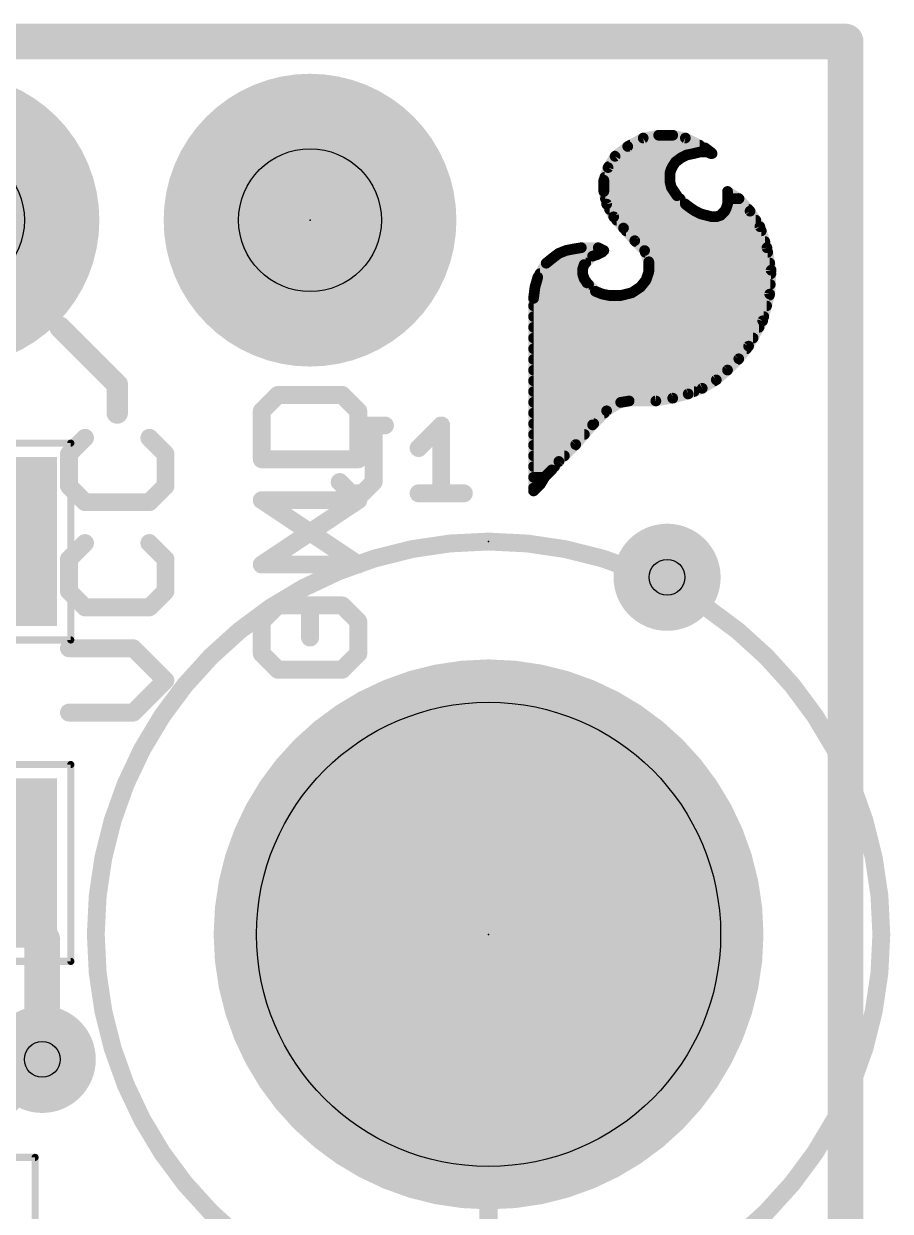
# Model space of a CAD drawing. Extents: x -41 to 66, y -20 to 13.
# Drawn here: x 17.01 to 23.18, y 4.38 to 12.83 of the extents above; entities that cross this region are included whole.
import ezdxf

# ---------------------------------------------------------------- set-up
doc = ezdxf.new("R2010")
doc.units = 0
for name, color, linetype in [('1', 12, 'CONTINUOUS'), ('16', 132, 'CONTINUOUS'), ('17', 110, 'CONTINUOUS'), ('18', 110, 'CONTINUOUS'), ('20', 53, 'CONTINUOUS'), ('21', 41, 'CONTINUOUS'), ('22', 40, 'CONTINUOUS'), ('23', 53, 'CONTINUOUS'), ('25', 253, 'CONTINUOUS'), ('29', 253, 'CONTINUOUS'), ('30', 253, 'CONTINUOUS'), ('31', 253, 'CONTINUOUS'), ('39', 12, 'CONTINUOUS'), ('41', 12, 'CONTINUOUS'), ('42', 132, 'CONTINUOUS'), ('44', 253, 'CONTINUOUS'), ('47', 253, 'CONTINUOUS'), ('51', 53, 'CONTINUOUS')]:
    doc.layers.add(name, color=color, linetype=linetype)

# ---------------------------------------------------------------- blocks, each defined once
blk = doc.blocks.new('RECT')
blk.add_solid([(-0.5, -0.5), (0.5, -0.5), (-0.5, 0.5), (0.5, 0.5)])
blk = doc.blocks.new('ROUNDP')
at = {"const_width": 0.5}
blk.add_lwpolyline([(0, -0.25, 1), (0, 0.25, 1), (0, -0.25)], format="xyb", dxfattribs=at)
blk = doc.blocks.new('ROUNDV')
at = {"const_width": 0.5}
blk.add_lwpolyline([(0, -0.25, 1), (0, 0.25, 1), (0, -0.25)], format="xyb", dxfattribs=at)

msp = doc.modelspace()

# ---------------------------------------------------------------- linework, layer by layer
at = {"layer": '1', "const_width": 0.254}
for points in [[(0, 12.7), (22.86, 12.7)], [(22.86, 12.7), (22.86, 0)], [(17.145, 6.311), (16.598, 6.858)], [(17.145, 5.461), (17.145, 6.311)]]:
    msp.add_lwpolyline(points, dxfattribs=at)
at = {"layer": '1', "const_width": 0.127}
for points in [[(22.9235, 12.7, 1), (22.7965, 12.7)], [(22.86, 12.6365, 1), (22.86, 12.7635)], [(17.2085, 6.311, 1), (17.0815, 6.311)], [(17.1001, 6.2661, 1), (17.1899, 6.3559)], [(17.0815, 5.461, 1), (17.2085, 5.461)]]:
    msp.add_lwpolyline(points, format="xyb", dxfattribs=at)
at = {"layer": '16', "const_width": 0.254}
for points in [[(0, 12.7), (22.86, 12.7)], [(22.86, 12.7), (22.86, 0)], [(16.51, 4.826), (17.145, 5.461)]]:
    msp.add_lwpolyline(points, dxfattribs=at)
at = {"layer": '16', "const_width": 0.127}
for points in [[(22.9235, 12.7, 1), (22.7965, 12.7)], [(22.86, 12.6365, 1), (22.86, 12.7635)], [(17.1899, 5.4161, 1), (17.1001, 5.5059)]]:
    msp.add_lwpolyline(points, format="xyb", dxfattribs=at)
at = {"layer": '20', "const_width": 0.2032}
for points in [[(0, 12.7), (22.86, 12.7)], [(22.86, 12.7), (22.86, 0)]]:
    msp.add_lwpolyline(points, dxfattribs=at)
at = {"layer": '20', "const_width": 0.1016}
for points in [[(22.9108, 12.7, 1), (22.8092, 12.7)], [(22.86, 12.6492, 1), (22.86, 12.7508)]]:
    msp.add_lwpolyline(points, format="xyb", dxfattribs=at)
at = {"layer": '20'}
msp.add_circle((20.32, 6.35), 1.651, dxfattribs=at)
at = {"layer": '21'}
for points, const_width in [([(21.42, 12.014), (21.31, 11.954)], 0.0762), ([(21.3272, 11.9634), (21.8212, 11.9634)], 0.0762), ([(21.53, 12.034), (21.42, 12.014)], 0.0762), ([(21.63, 12.034), (21.53, 12.034)], 0.0762), ([(21.72, 12.014), (21.63, 12.034)], 0.0762), ([(21.86, 11.944), (21.72, 12.014)], 0.0762), ([(21.22, 11.884), (21.17, 11.804)], 0.0762), ([(21.31, 11.954), (21.22, 11.884)], 0.0762), ([(21.2241, 11.8872), (21.7164, 11.8872)], 0.0762), ([(21.65, 11.844), (21.69, 11.874)], 0.0762), ([(21.69, 11.874), (21.73, 11.894)], 0.0762), ([(21.73, 11.894), (21.78, 11.904)], 0.0762), ([(21.78, 11.904), (21.82, 11.914)], 0.0762), ([(21.82, 11.914), (21.88, 11.914)], 0.0762), ([(21.9, 11.914), (21.86, 11.944)], 0.0762), ([(21.88, 11.914), (21.9, 11.904)], 0.0762), ([(21.91, 11.904), (21.9, 11.914)], 0.0762), ([(21.9, 11.904), (21.91, 11.904)], 0.0762), ([(21.17, 11.804), (21.14, 11.714)], 0.0762), ([(21.1744, 11.811), (21.6285, 11.811)], 0.0762), ([(21.61, 11.764), (21.62, 11.794)], 0.0762), ([(21.62, 11.794), (21.63, 11.814)], 0.0762), ([(21.63, 11.814), (21.65, 11.844)], 0.0762), ([(21.14, 11.714), (21.14, 11.634)], 0.0762), ([(21.1469, 11.7348), (21.61, 11.7348)], 0.0762), ([(21.61, 11.704), (21.61, 11.764)], 0.0762), ([(21.62, 11.664), (21.61, 11.704)], 0.0762), ([(21.14, 11.6586), (21.6236, 11.6586)], 0.0762), ([(21.14, 11.634), (21.16, 11.544)], 0.0762), ([(21.66, 11.604), (21.62, 11.664)], 0.0762), ([(22.02, 11.634), (22.02, 11.544)], 0.0762), ([(22.1, 11.584), (22.02, 11.634)], 0.0762), ([(21.1515, 11.5824), (21.6816, 11.5824)], 0.0762), ([(21.16, 11.544), (21.21, 11.454)], 0.0762), ([(21.72, 11.544), (21.66, 11.604)], 0.0762), ([(21.76, 11.514), (21.72, 11.544)], 0.0762), ([(22.02, 11.544), (22.01, 11.514)], 0.0762), ([(22.02, 11.5824), (22.1014, 11.5824)], 0.0762), ([(22.18, 11.494), (22.1, 11.584)], 0.0762), ([(21.181, 11.5062), (21.7717, 11.5062)], 0.0762), ([(21.21, 11.454), (21.28, 11.374)], 0.0762), ([(21.79, 11.494), (21.76, 11.514)], 0.0762), ([(21.83, 11.474), (21.79, 11.494)], 0.0762), ([(21.91, 11.454), (21.83, 11.474)], 0.0762), ([(21.94, 11.454), (21.91, 11.454)], 0.0762), ([(21.97, 11.464), (21.94, 11.454)], 0.0762), ([(22, 11.494), (21.97, 11.464)], 0.0762), ([(22.01, 11.514), (22, 11.494)], 0.0762), ([(22.0061, 11.5062), (22.1692, 11.5062)], 0.0762), ([(22.25, 11.384), (22.18, 11.494)], 0.0762), ([(21.231, 11.43), (22.2207, 11.43)], 0.0762), ([(21.28, 11.374), (21.36, 11.284)], 0.0762), ([(22.3, 11.234), (22.25, 11.384)], 0.0762), ([(21.298, 11.3538), (22.2601, 11.3538)], 0.0762), ([(21.36, 11.284), (21.43, 11.214)], 0.0762), ([(20.87, 11.214), (20.82, 11.194)], 0.0762), ([(20.8385, 11.2014), (21.1248, 11.2014)], 0.0762), ([(20.92, 11.224), (20.87, 11.214)], 0.0762), ([(20.98, 11.234), (20.92, 11.224)], 0.0762), ([(21.1, 11.234), (20.98, 11.234)], 0.0762), ([(21.09, 11.184), (21.13, 11.204)], 0.0762), ([(21.14, 11.214), (21.1, 11.234)], 0.0762), ([(21.13, 11.204), (21.14, 11.214)], 0.0762), ([(21.3664, 11.2776), (22.2855, 11.2776)], 0.0762), ([(21.43, 11.214), (21.46, 11.134)], 0.0762), ([(21.4347, 11.2014), (22.3061, 11.2014)], 0.0762), ([(22.33, 11.074), (22.3, 11.234)], 0.0762), ([(20.73, 11.124), (20.67, 11.024)], 0.0762), ([(20.78, 11.164), (20.73, 11.124)], 0.0762), ([(20.7315, 11.1252), (21.0112, 11.1252)], 0.0762), ([(20.82, 11.194), (20.78, 11.164)], 0.0762), ([(20.99, 11.084), (21, 11.114)], 0.0762), ([(21, 11.114), (21.06, 11.174)], 0.0762), ([(21.06, 11.174), (21.09, 11.184)], 0.0762), ([(21.46, 11.134), (21.46, 11.064)], 0.0762), ([(21.46, 11.1252), (22.3204, 11.1252)], 0.0762), ([(20.685, 11.049), (20.99, 11.049)], 0.0762), ([(20.99, 11.044), (20.99, 11.084)], 0.0762), ([(21, 11.014), (20.99, 11.044)], 0.0762), ([(21.46, 11.064), (21.44, 11.004)], 0.0762), ([(21.455, 11.049), (22.3285, 11.049)], 0.0762), ([(22.32, 10.904), (22.33, 11.074)], 0.0762), ([(20.65, 10.954), (20.64, 10.874)], 0.0762), ([(20.67, 11.024), (20.65, 10.954)], 0.0762), ([(20.6554, 10.9728), (21.0312, 10.9728)], 0.0762), ([(21.02, 10.984), (21, 11.014)], 0.0762), ([(21.08, 10.924), (21.02, 10.984)], 0.0762), ([(21.4, 10.954), (21.34, 10.914)], 0.0762), ([(21.44, 11.004), (21.4, 10.954)], 0.0762), ([(21.415, 10.9728), (22.324, 10.9728)], 0.0762), ([(20.64, 10.874), (20.64, 9.504)], 0.0762), ([(20.6428, 10.8966), (21.167, 10.8966)], 0.0762), ([(21.13, 10.904), (21.08, 10.924)], 0.0762), ([(21.18, 10.894), (21.13, 10.904)], 0.0762), ([(21.26, 10.894), (21.18, 10.894)], 0.0762), ([(21.34, 10.914), (21.26, 10.894)], 0.0762), ([(21.2704, 10.8966), (22.318, 10.8966)], 0.0762), ([(22.27, 10.714), (22.32, 10.904)], 0.0762), ([(20.64, 10.8204), (22.298, 10.8204)], 0.0762), ([(17.6784, 10.2616), (17.272, 10.668)], 0.1524), ([(20.64, 10.7442), (22.2779, 10.7442)], 0.0762), ([(22.17, 10.534), (22.27, 10.714)], 0.0762), ([(20.64, 10.668), (22.2444, 10.668)], 0.0762), ([(20.64, 10.5918), (22.2021, 10.5918)], 0.0762), ([(22.1, 10.444), (22.17, 10.534)], 0.0762), ([(20.64, 10.5156), (22.1557, 10.5156)], 0.0762), ([(20.64, 10.4394), (22.0954, 10.4394)], 0.0762), ([(22.02, 10.364), (22.1, 10.444)], 0.0762), ([(20.64, 10.3632), (22.0191, 10.3632)], 0.0762), ([(21.94, 10.294), (22.02, 10.364)], 0.0762), ([(17.6784, 10.0584), (17.6784, 10.2616)], 0.1524), ([(20.64, 10.287), (21.9283, 10.287)], 0.0762), ([(21.84, 10.234), (21.94, 10.294)], 0.0762), ([(18.8209, 10.1867), (18.7065, 10.0723)], 0.127), ([(19.2785, 10.1867), (18.8209, 10.1867)], 0.127), ([(19.3929, 10.0723), (19.2785, 10.1867)], 0.127), ([(20.64, 10.2108), (21.782, 10.2108)], 0.0762), ([(21.63, 10.164), (21.74, 10.194)], 0.0762), ([(21.74, 10.194), (21.84, 10.234)], 0.0762), ([(18.7065, 10.0723), (18.7065, 9.7291)], 0.127), ([(19.3929, 9.7291), (19.3929, 10.0723)], 0.127), ([(20.64, 10.1346), (21.2636, 10.1346)], 0.0762), ([(21.16, 10.074), (21.26, 10.134)], 0.0762), ([(21.26, 10.134), (21.32, 10.144)], 0.0762), ([(21.32, 10.144), (21.51, 10.144)], 0.0762), ([(21.51, 10.144), (21.63, 10.164)], 0.0762), ([(20.64, 10.0584), (21.1444, 10.0584)], 0.0762), ([(21.06, 9.974), (21.16, 10.074)], 0.0762), ([(20.64, 9.9822), (21.0682, 9.9822)], 0.0762), ([(20.94, 9.834), (21.06, 9.974)], 0.0762), ([(17.4493, 9.8819), (17.3349, 9.7675)], 0.127), ([(18.0213, 9.7675), (17.9069, 9.8819)], 0.127), ([(20.64, 9.906), (21.0017, 9.906)], 0.0762), ([(17.3349, 9.7675), (17.3349, 9.5387)], 0.127), ([(18.0213, 9.5387), (18.0213, 9.7675)], 0.127), ([(20.64, 9.8298), (20.9358, 9.8298)], 0.0762), ([(20.82, 9.714), (20.94, 9.834)], 0.0762), ([(18.7065, 9.7291), (19.3929, 9.7291)], 0.127), ([(20.64, 9.7536), (20.8596, 9.7536)], 0.0762), ([(20.64, 9.6774), (20.7895, 9.6774)], 0.0762), ([(20.77, 9.654), (20.82, 9.714)], 0.0762), ([(20.64, 9.6012), (20.7183, 9.6012)], 0.0762), ([(20.69, 9.554), (20.72, 9.604)], 0.0762), ([(20.72, 9.604), (20.77, 9.654)], 0.0762), ([(17.3349, 9.5387), (17.4493, 9.4243)], 0.127), ([(17.9069, 9.4243), (18.0213, 9.5387)], 0.127), ([(20.64, 9.504), (20.69, 9.554)], 0.0762), ([(20.64, 9.525), (20.661, 9.525)], 0.0762), ([(17.4493, 9.4243), (17.9069, 9.4243)], 0.127), ([(18.7065, 8.9807), (19.3929, 9.4383)], 0.127), ([(19.3929, 9.4383), (18.7065, 9.4383)], 0.127), ([(17.4493, 9.1335), (17.3349, 9.0191)], 0.127), ([(18.0213, 9.0191), (17.9069, 9.1335)], 0.127), ([(17.3349, 9.0191), (17.3349, 8.7903)], 0.127), ([(18.0213, 8.7903), (18.0213, 9.0191)], 0.127), ([(19.3929, 8.9807), (18.7065, 8.9807)], 0.127), ([(17.3349, 8.7903), (17.4493, 8.6759)], 0.127), ([(17.9069, 8.6759), (18.0213, 8.7903)], 0.127), ([(17.4493, 8.6759), (17.9069, 8.6759)], 0.127), ([(18.8209, 8.6898), (18.7065, 8.5754)], 0.127), ([(19.2785, 8.6898), (19.0497, 8.6898)], 0.127), ([(19.0497, 8.6898), (19.0497, 8.461)], 0.127), ([(19.3929, 8.5754), (19.2785, 8.6898)], 0.127), ([(18.7065, 8.5754), (18.7065, 8.3467)], 0.127), ([(19.3929, 8.3467), (19.3929, 8.5754)], 0.127), ([(17.7925, 8.385), (17.3349, 8.385)], 0.127), ([(18.0213, 8.1562), (17.7925, 8.385)], 0.127), ([(18.7065, 8.3467), (18.8209, 8.2323)], 0.127), ([(19.2785, 8.2323), (19.3929, 8.3467)], 0.127), ([(18.8209, 8.2323), (19.2785, 8.2323)], 0.127), ([(17.7925, 7.9275), (18.0213, 8.1562)], 0.127), ([(17.3349, 7.9275), (17.7925, 7.9275)], 0.127)]:
    msp.add_lwpolyline(points, dxfattribs=dict(at, const_width=const_width))
for points, const_width in [([(21.3272, 11.9825, 1), (21.3272, 11.9444)], 0.0381), ([(21.4166, 12.0327, 1), (21.4234, 11.9953)], 0.0381), ([(21.4291, 11.9973, 1), (21.4109, 12.0307)], 0.0381), ([(21.53, 12.0531, 1), (21.53, 12.015)], 0.0381), ([(21.5334, 12.0153, 1), (21.5266, 12.0527)], 0.0381), ([(21.6341, 12.0526, 1), (21.6259, 12.0154)], 0.0381), ([(21.63, 12.015, 1), (21.63, 12.0531)], 0.0381), ([(21.7285, 12.031, 1), (21.7115, 11.997)], 0.0381), ([(21.7159, 11.9954, 1), (21.7241, 12.0326)], 0.0381), ([(21.8212, 11.9444, 1), (21.8212, 11.9825)], 0.0381), ([(21.2083, 11.899, 1), (21.2317, 11.869)], 0.0381), ([(21.2362, 11.8739, 1), (21.2038, 11.8941)], 0.0381), ([(21.2241, 11.9063, 1), (21.2241, 11.8681)], 0.0381), ([(21.3009, 11.9707, 1), (21.3191, 11.9373)], 0.0381), ([(21.3217, 11.939, 1), (21.2983, 11.969)], 0.0381), ([(21.6815, 11.891, 1), (21.6985, 11.857)], 0.0381), ([(21.7014, 11.8588, 1), (21.6786, 11.8892)], 0.0381), ([(21.7263, 11.9127, 1), (21.7337, 11.8753)], 0.0381), ([(21.7164, 11.8681, 1), (21.7164, 11.9063)], 0.0381), ([(21.7385, 11.877, 1), (21.7215, 11.911)], 0.0381), ([(21.7754, 11.9225, 1), (21.7846, 11.8855)], 0.0381), ([(21.7837, 11.8853, 1), (21.7763, 11.9227)], 0.0381), ([(21.82, 11.933, 1), (21.82, 11.8949)], 0.0381), ([(21.8246, 11.8955, 1), (21.8154, 11.9325)], 0.0381), ([(21.8714, 11.9592, 1), (21.8486, 11.9288)], 0.0381), ([(21.8515, 11.927, 1), (21.8685, 11.961)], 0.0381), ([(21.8885, 11.931, 1), (21.8715, 11.897)], 0.0381), ([(21.88, 11.8949, 1), (21.88, 11.933)], 0.0381), ([(21.9135, 11.9275, 1), (21.8865, 11.9005)], 0.0381), ([(21.9, 11.923, 1), (21.9, 11.8849)], 0.0381), ([(21.8886, 11.8988, 1), (21.9114, 11.9292)], 0.0381), ([(21.8915, 11.887, 1), (21.9085, 11.921)], 0.0381), ([(21.8965, 11.8905, 1), (21.9235, 11.9175)], 0.0381), ([(21.91, 11.8849, 1), (21.91, 11.923)], 0.0381), ([(21.1538, 11.8141, 1), (21.1862, 11.7939)], 0.0381), ([(21.1881, 11.798, 1), (21.1519, 11.81)], 0.0381), ([(21.1744, 11.83, 1), (21.1744, 11.7919)], 0.0381), ([(21.6381, 11.788, 1), (21.6019, 11.8)], 0.0381), ([(21.6141, 11.8246, 1), (21.6459, 11.8034)], 0.0381), ([(21.647, 11.8055, 1), (21.613, 11.8225)], 0.0381), ([(21.6285, 11.7919, 1), (21.6285, 11.83)], 0.0381), ([(21.6386, 11.8592, 1), (21.6614, 11.8288)], 0.0381), ([(21.6659, 11.8334, 1), (21.6341, 11.8546)], 0.0381), ([(21.1591, 11.714, 1), (21.121, 11.714)], 0.0381), ([(21.1469, 11.7538, 1), (21.1469, 11.7157)], 0.0381), ([(21.629, 11.764, 1), (21.5909, 11.764)], 0.0381), ([(21.5919, 11.77, 1), (21.6281, 11.758)], 0.0381), ([(21.6285, 11.7086, 1), (21.5915, 11.6994)], 0.0381), ([(21.603, 11.8025, 1), (21.637, 11.7855)], 0.0381), ([(21.61, 11.7157, 1), (21.61, 11.7538)], 0.0381), ([(21.1219, 11.72, 1), (21.1581, 11.708)], 0.0381), ([(21.14, 11.6776, 1), (21.14, 11.6395)], 0.0381), ([(21.1586, 11.6381, 1), (21.1214, 11.6299)], 0.0381), ([(21.5909, 11.704, 1), (21.629, 11.704)], 0.0381), ([(21.6359, 11.6746, 1), (21.6041, 11.6534)], 0.0381), ([(21.6015, 11.6594, 1), (21.6385, 11.6686)], 0.0381), ([(21.6236, 11.6395, 1), (21.6236, 11.6776)], 0.0381), ([(22.039, 11.634, 1), (22.0009, 11.634)], 0.0381), ([(22.0301, 11.6502, 1), (22.0099, 11.6178)], 0.0381), ([(21.121, 11.634, 1), (21.1591, 11.634)], 0.0381), ([(21.1515, 11.6014, 1), (21.1515, 11.5633)], 0.0381), ([(21.1767, 11.5533, 1), (21.1433, 11.5347)], 0.0381), ([(21.6735, 11.6175, 1), (21.6465, 11.5905)], 0.0381), ([(21.6441, 11.5934, 1), (21.6759, 11.6146)], 0.0381), ([(21.6816, 11.5633, 1), (21.6816, 11.6014)], 0.0381), ([(21.7314, 11.5592, 1), (21.7086, 11.5288)], 0.0381), ([(21.7065, 11.5305, 1), (21.7335, 11.5575)], 0.0381), ([(22.02, 11.6014, 1), (22.02, 11.5633)], 0.0381), ([(22.0381, 11.538, 1), (22.0019, 11.55)], 0.0381), ([(22.1142, 11.5967, 1), (22.0858, 11.5713)], 0.0381), ([(22.0899, 11.5678, 1), (22.1101, 11.6002)], 0.0381), ([(22.1014, 11.5633, 1), (22.1014, 11.6014)], 0.0381), ([(21.1414, 11.5399, 1), (21.1786, 11.5481)], 0.0381), ([(21.181, 11.5252, 1), (21.181, 11.4871)], 0.0381), ([(21.2243, 11.4665, 1), (21.1957, 11.4415)], 0.0381), ([(21.7706, 11.5299, 1), (21.7494, 11.4981)], 0.0381), ([(21.7486, 11.4988, 1), (21.7714, 11.5292)], 0.0381), ([(21.7985, 11.511, 1), (21.7815, 11.477)], 0.0381), ([(21.7717, 11.4871, 1), (21.7717, 11.5252)], 0.0381), ([(21.7794, 11.4781, 1), (21.8006, 11.5099)], 0.0381), ([(21.8346, 11.4925, 1), (21.8254, 11.4555)], 0.0381), ([(21.8215, 11.457, 1), (21.8385, 11.491)], 0.0381), ([(21.91, 11.4731, 1), (21.91, 11.435)], 0.0381), ([(21.9054, 11.4355, 1), (21.9146, 11.4725)], 0.0381), ([(21.934, 11.4721, 1), (21.946, 11.4359)], 0.0381), ([(21.94, 11.435, 1), (21.94, 11.4731)], 0.0381), ([(21.9565, 11.4775, 1), (21.9835, 11.4505)], 0.0381), ([(21.976, 11.4459, 1), (21.964, 11.4821)], 0.0381), ([(21.983, 11.5025, 1), (22.017, 11.4855)], 0.0381), ([(22.0135, 11.4805, 1), (21.9865, 11.5075)], 0.0381), ([(22.0061, 11.5252, 1), (22.0061, 11.4871)], 0.0381), ([(21.9919, 11.52, 1), (22.0281, 11.508)], 0.0381), ([(22.027, 11.5055, 1), (21.993, 11.5225)], 0.0381), ([(22.0009, 11.544, 1), (22.039, 11.544)], 0.0381), ([(22.1961, 11.5042, 1), (22.1639, 11.4838)], 0.0381), ([(22.1658, 11.4813, 1), (22.1942, 11.5067)], 0.0381), ([(22.1692, 11.4871, 1), (22.1692, 11.5252)], 0.0381), ([(21.1933, 11.4447, 1), (21.2267, 11.4633)], 0.0381), ([(21.231, 11.449, 1), (21.231, 11.4109)], 0.0381), ([(21.2942, 11.3867, 1), (21.2658, 11.3613)], 0.0381), ([(21.2657, 11.3615, 1), (21.2943, 11.3865)], 0.0381), ([(22.2207, 11.4109, 1), (22.2207, 11.449)], 0.0381), ([(22.2681, 11.39, 1), (22.2319, 11.378)], 0.0381), ([(22.2339, 11.3738, 1), (22.2661, 11.3942)], 0.0381), ([(21.298, 11.3728, 1), (21.298, 11.3347)], 0.0381), ([(21.3735, 11.2975, 1), (21.3465, 11.2705)], 0.0381), ([(22.2601, 11.3347, 1), (22.2601, 11.3728)], 0.0381), ([(20.8385, 11.2205, 1), (20.8385, 11.1824)], 0.0381), ([(20.8663, 11.2327, 1), (20.8737, 11.1953)], 0.0381), ([(20.8771, 11.1963, 1), (20.8629, 11.2317)], 0.0381), ([(20.9169, 11.2428, 1), (20.9231, 11.2052)], 0.0381), ([(20.9237, 11.2053, 1), (20.9163, 11.2427)], 0.0381), ([(20.98, 11.253, 1), (20.98, 11.2149)], 0.0381), ([(20.9831, 11.2152, 1), (20.9769, 11.2528)], 0.0381), ([(21.1085, 11.251, 1), (21.0915, 11.217)], 0.0381), ([(21.1, 11.2149, 1), (21.1, 11.253)], 0.0381), ([(21.1165, 11.2175, 1), (21.1435, 11.1905)], 0.0381), ([(21.1385, 11.187, 1), (21.1215, 11.221)], 0.0381), ([(21.1248, 11.1824, 1), (21.1248, 11.2205)], 0.0381), ([(21.1535, 11.2005, 1), (21.1265, 11.2275)], 0.0381), ([(21.1315, 11.197, 1), (21.1485, 11.231)], 0.0381), ([(21.3458, 11.2713, 1), (21.3742, 11.2967)], 0.0381), ([(21.3664, 11.2967, 1), (21.3664, 11.2586)], 0.0381), ([(21.4478, 11.2207, 1), (21.4122, 11.2073)], 0.0381), ([(21.4347, 11.2205, 1), (21.4347, 11.1824)], 0.0381), ([(21.4165, 11.2005, 1), (21.4435, 11.2275)], 0.0381), ([(22.3187, 11.2375, 1), (22.2813, 11.2305)], 0.0381), ([(22.2819, 11.228, 1), (22.3181, 11.24)], 0.0381), ([(22.2855, 11.2586, 1), (22.2855, 11.2967)], 0.0381), ([(22.3061, 11.1824, 1), (22.3061, 11.2205)], 0.0381), ([(20.7181, 11.1389, 1), (20.7419, 11.1091)], 0.0381), ([(20.7315, 11.1443, 1), (20.7315, 11.1062)], 0.0381), ([(20.7463, 11.1142, 1), (20.7137, 11.1338)], 0.0381), ([(20.7686, 11.1792, 1), (20.7914, 11.1488)], 0.0381), ([(20.7919, 11.1491, 1), (20.7681, 11.1789)], 0.0381), ([(20.8129, 11.2117, 1), (20.8271, 11.1763)], 0.0381), ([(20.8314, 11.1788, 1), (20.8086, 11.2092)], 0.0381), ([(21.0181, 11.108, 1), (20.9819, 11.12)], 0.0381), ([(21.0112, 11.1062, 1), (21.0112, 11.1443)], 0.0381), ([(21.054, 11.1921, 1), (21.066, 11.1559)], 0.0381), ([(21.0735, 11.1605, 1), (21.0465, 11.1875)], 0.0381), ([(21.0815, 11.201, 1), (21.0985, 11.167)], 0.0381), ([(21.096, 11.1659, 1), (21.084, 11.2021)], 0.0381), ([(21.4791, 11.134, 1), (21.441, 11.134)], 0.0381), ([(21.46, 11.1443, 1), (21.46, 11.1062)], 0.0381), ([(21.4422, 11.1273, 1), (21.4778, 11.1407)], 0.0381), ([(22.3204, 11.1062, 1), (22.3204, 11.1443)], 0.0381), ([(20.685, 11.0681, 1), (20.685, 11.03)], 0.0381), ([(20.9719, 11.09, 1), (21.0081, 11.078)], 0.0381), ([(21.0081, 11.05, 1), (20.9719, 11.038)], 0.0381), ([(21.0091, 11.084, 1), (20.971, 11.084)], 0.0381), ([(20.9865, 11.1275, 1), (21.0135, 11.1005)], 0.0381), ([(20.99, 11.03, 1), (20.99, 11.0681)], 0.0381), ([(21.455, 11.0681, 1), (21.455, 11.03)], 0.0381), ([(21.441, 11.064, 1), (21.4791, 11.064)], 0.0381), ([(21.4781, 11.058, 1), (21.4419, 11.07)], 0.0381), ([(22.349, 11.0729, 1), (22.311, 11.0751)], 0.0381), ([(22.3113, 11.0705, 1), (22.3487, 11.0775)], 0.0381), ([(22.3285, 11.03, 1), (22.3285, 11.0681)], 0.0381), ([(20.6689, 10.9516, 1), (20.6311, 10.9564)], 0.0381), ([(20.6554, 10.9919, 1), (20.6554, 10.9538)], 0.0381), ([(20.6537, 11.0338, 1), (20.6863, 11.0142)], 0.0381), ([(20.6883, 11.0188, 1), (20.6517, 11.0292)], 0.0381), ([(20.971, 11.044, 1), (21.0091, 11.044)], 0.0381), ([(21.0159, 11.0246, 1), (20.9841, 11.0034)], 0.0381), ([(20.9819, 11.008, 1), (21.0181, 11.02)], 0.0381), ([(21.0335, 10.9975, 1), (21.0065, 10.9705)], 0.0381), ([(21.0041, 10.9734, 1), (21.0359, 10.9946)], 0.0381), ([(21.0312, 10.9538, 1), (21.0312, 10.9919)], 0.0381), ([(21.3851, 10.9659, 1), (21.4149, 10.9421)], 0.0381), ([(21.4106, 10.9381, 1), (21.3894, 10.9699)], 0.0381), ([(21.415, 10.9919, 1), (21.415, 10.9538)], 0.0381), ([(21.4219, 11.01, 1), (21.4581, 10.998)], 0.0381), ([(21.4549, 10.9921, 1), (21.4251, 11.0159)], 0.0381), ([(22.324, 10.9538, 1), (22.324, 10.9919)], 0.0381), ([(20.6591, 10.874, 1), (20.621, 10.874)], 0.0381), ([(20.6428, 10.9157, 1), (20.6428, 10.8776)], 0.0381), ([(20.6317, 10.9592, 1), (20.6683, 10.9488)], 0.0381), ([(21.0871, 10.9417, 1), (21.0729, 10.9063)], 0.0381), ([(21.0665, 10.9105, 1), (21.0935, 10.9375)], 0.0381), ([(21.1337, 10.9227, 1), (21.1263, 10.8853)], 0.0381), ([(21.1229, 10.8863, 1), (21.1371, 10.9217)], 0.0381), ([(21.18, 10.9131, 1), (21.18, 10.875)], 0.0381), ([(21.167, 10.8776, 1), (21.167, 10.9157)], 0.0381), ([(21.1763, 10.8753, 1), (21.1837, 10.9127)], 0.0381), ([(21.2554, 10.9125, 1), (21.2646, 10.8755)], 0.0381), ([(21.2704, 10.9157, 1), (21.2704, 10.8776)], 0.0381), ([(21.26, 10.875, 1), (21.26, 10.9131)], 0.0381), ([(21.3294, 10.9299, 1), (21.3506, 10.8981)], 0.0381), ([(21.3446, 10.8955, 1), (21.3354, 10.9325)], 0.0381), ([(22.301, 10.9051, 1), (22.339, 10.9029)], 0.0381), ([(22.3384, 10.8992, 1), (22.3016, 10.9088)], 0.0381), ([(22.318, 10.8776, 1), (22.318, 10.9157)], 0.0381), ([(20.6211, 10.8764, 1), (20.6589, 10.8716)], 0.0381), ([(20.64, 10.8395, 1), (20.64, 10.8014)], 0.0381), ([(22.298, 10.8014, 1), (22.298, 10.8395)], 0.0381), ([(17.2989, 10.6949, 1), (17.2451, 10.6411)], 0.0762), ([(20.64, 10.7633, 1), (20.64, 10.7252)], 0.0381), ([(22.2516, 10.7188, 1), (22.2884, 10.7092)], 0.0381), ([(22.2867, 10.7047, 1), (22.2533, 10.7233)], 0.0381), ([(22.2779, 10.7252, 1), (22.2779, 10.7633)], 0.0381), ([(20.64, 10.6871, 1), (20.64, 10.649)], 0.0381), ([(22.2444, 10.649, 1), (22.2444, 10.6871)], 0.0381), ([(20.64, 10.6109, 1), (20.64, 10.5728)], 0.0381), ([(22.1533, 10.5433, 1), (22.1867, 10.5247)], 0.0381), ([(22.185, 10.5223, 1), (22.155, 10.5457)], 0.0381), ([(22.2021, 10.5728, 1), (22.2021, 10.6109)], 0.0381), ([(20.64, 10.5347, 1), (20.64, 10.4966)], 0.0381), ([(20.64, 10.4585, 1), (20.64, 10.4204)], 0.0381), ([(22.085, 10.4557, 1), (22.115, 10.4323)], 0.0381), ([(22.1135, 10.4305, 1), (22.0865, 10.4575)], 0.0381), ([(22.0954, 10.4204, 1), (22.0954, 10.4585)], 0.0381), ([(22.1557, 10.4966, 1), (22.1557, 10.5347)], 0.0381), ([(20.64, 10.3823, 1), (20.64, 10.3442)], 0.0381), ([(22.0065, 10.3775, 1), (22.0335, 10.3505)], 0.0381), ([(22.0325, 10.3497, 1), (22.0075, 10.3783)], 0.0381), ([(22.0191, 10.3442, 1), (22.0191, 10.3823)], 0.0381), ([(17.7165, 10.2616, 1), (17.6403, 10.2616)], 0.0762), ([(17.6515, 10.2347, 1), (17.7053, 10.2885)], 0.0762), ([(20.64, 10.3061, 1), (20.64, 10.268)], 0.0381), ([(21.9275, 10.3083, 1), (21.9525, 10.2797)], 0.0381), ([(21.9283, 10.268, 1), (21.9283, 10.3061)], 0.0381), ([(21.9498, 10.2777, 1), (21.9302, 10.3103)], 0.0381), ([(18.8209, 10.2184, 1), (18.8209, 10.1549)], 0.0635), ([(18.8434, 10.1642, 1), (18.7985, 10.2091)], 0.0635), ([(19.301, 10.2091, 1), (19.2561, 10.1642)], 0.0635), ([(19.2785, 10.1549, 1), (19.2785, 10.2184)], 0.0635), ([(20.64, 10.2299, 1), (20.64, 10.1918)], 0.0381), ([(21.7329, 10.2117, 1), (21.7471, 10.1763)], 0.0381), ([(21.745, 10.1756, 1), (21.735, 10.2124)], 0.0381), ([(21.782, 10.1918, 1), (21.782, 10.2299)], 0.0381), ([(21.8302, 10.2503, 1), (21.8498, 10.2177)], 0.0381), ([(21.8471, 10.2163, 1), (21.8329, 10.2517)], 0.0381), ([(18.7383, 10.0723, 1), (18.6748, 10.0723)], 0.0635), ([(19.4246, 10.0723, 1), (19.3612, 10.0723)], 0.0635), ([(20.64, 10.1537, 1), (20.64, 10.1156)], 0.0381), ([(21.2569, 10.1528, 1), (21.2631, 10.1152)], 0.0381), ([(21.2698, 10.1177, 1), (21.2502, 10.1503)], 0.0381), ([(21.2636, 10.1156, 1), (21.2636, 10.1537)], 0.0381), ([(21.32, 10.1631, 1), (21.32, 10.125)], 0.0381), ([(21.3231, 10.1252, 1), (21.3169, 10.1628)], 0.0381), ([(21.5069, 10.1628, 1), (21.5131, 10.1252)], 0.0381), ([(21.51, 10.125, 1), (21.51, 10.1631)], 0.0381), ([(21.625, 10.1824, 1), (21.635, 10.1456)], 0.0381), ([(21.6331, 10.1452, 1), (21.6269, 10.1828)], 0.0381), ([(17.6403, 10.0584, 1), (17.7165, 10.0584)], 0.0762), ([(18.6841, 10.0947, 1), (18.729, 10.0498)], 0.0635), ([(19.3704, 10.0498, 1), (19.4154, 10.0947)], 0.0635), ([(20.64, 10.0775, 1), (20.64, 10.0394)], 0.0381), ([(21.1502, 10.0903, 1), (21.1698, 10.0577)], 0.0381), ([(21.1444, 10.0394, 1), (21.1444, 10.0775)], 0.0381), ([(21.1735, 10.0605, 1), (21.1465, 10.0875)], 0.0381), ([(20.64, 10.0013, 1), (20.64, 9.9632)], 0.0381), ([(21.0465, 9.9875, 1), (21.0735, 9.9605)], 0.0381), ([(21.0745, 9.9616, 1), (21.0455, 9.9864)], 0.0381), ([(21.0682, 9.9632, 1), (21.0682, 10.0013)], 0.0381), ([(17.4718, 9.8594, 1), (17.4269, 9.9043)], 0.0635), ([(17.9294, 9.9043, 1), (17.8845, 9.8594)], 0.0635), ([(20.64, 9.9251, 1), (20.64, 9.887)], 0.0381), ([(21.0017, 9.887, 1), (21.0017, 9.9251)], 0.0381), ([(17.3667, 9.7675, 1), (17.3032, 9.7675)], 0.0635), ([(17.3125, 9.7899, 1), (17.3574, 9.745)], 0.0635), ([(18.053, 9.7675, 1), (17.9896, 9.7675)], 0.0635), ([(17.9988, 9.745, 1), (18.0438, 9.7899)], 0.0635), ([(20.64, 9.8489, 1), (20.64, 9.8108)], 0.0381), ([(20.9255, 9.8464, 1), (20.9545, 9.8216)], 0.0381), ([(20.9535, 9.8205, 1), (20.9265, 9.8475)], 0.0381), ([(20.9358, 9.8108, 1), (20.9358, 9.8489)], 0.0381), ([(18.7065, 9.7608, 1), (18.7065, 9.6973)], 0.0635), ([(18.6748, 9.7291, 1), (18.7383, 9.7291)], 0.0635), ([(19.3612, 9.7291, 1), (19.4246, 9.7291)], 0.0635), ([(19.3929, 9.6973, 1), (19.3929, 9.7608)], 0.0635), ([(20.64, 9.7727, 1), (20.64, 9.7346)], 0.0381), ([(20.64, 9.6965, 1), (20.64, 9.6584)], 0.0381), ([(20.7895, 9.6584, 1), (20.7895, 9.6965)], 0.0381), ([(20.8065, 9.7275, 1), (20.8335, 9.7005)], 0.0381), ([(20.8346, 9.7018, 1), (20.8054, 9.7262)], 0.0381), ([(20.8596, 9.7346, 1), (20.8596, 9.7727)], 0.0381), ([(20.64, 9.6203, 1), (20.64, 9.5822)], 0.0381), ([(20.7065, 9.6175, 1), (20.7335, 9.5905)], 0.0381), ([(20.7363, 9.5942, 1), (20.7037, 9.6138)], 0.0381), ([(20.7183, 9.5822, 1), (20.7183, 9.6203)], 0.0381), ([(20.7554, 9.6662, 1), (20.7846, 9.6418)], 0.0381), ([(20.7835, 9.6405, 1), (20.7565, 9.6675)], 0.0381), ([(17.3032, 9.5387, 1), (17.3667, 9.5387)], 0.0635), ([(17.3574, 9.5611, 1), (17.3125, 9.5162)], 0.0635), ([(17.9896, 9.5387, 1), (18.053, 9.5387)], 0.0635), ([(18.0438, 9.5162, 1), (17.9988, 9.5611)], 0.0635), ([(20.64, 9.5441, 1), (20.64, 9.506)], 0.0381), ([(20.661, 9.506, 1), (20.661, 9.5441)], 0.0381), ([(20.6737, 9.5638, 1), (20.7063, 9.5442)], 0.0381), ([(20.7035, 9.5405, 1), (20.6765, 9.5675)], 0.0381), ([(17.4493, 9.456, 1), (17.4493, 9.3925)], 0.0635), ([(17.4269, 9.4018, 1), (17.4718, 9.4467)], 0.0635), ([(17.8845, 9.4467, 1), (17.9294, 9.4018)], 0.0635), ([(17.9069, 9.3925, 1), (17.9069, 9.456)], 0.0635), ([(18.7065, 9.47, 1), (18.7065, 9.4065)], 0.0635), ([(19.4105, 9.4118, 1), (19.3753, 9.4647)], 0.0635), ([(19.3929, 9.4065, 1), (19.3929, 9.47)], 0.0635), ([(20.6265, 9.5175, 1), (20.6535, 9.4905)], 0.0381), ([(20.621, 9.504, 1), (20.6591, 9.504)], 0.0381), ([(17.4718, 9.111, 1), (17.4269, 9.1559)], 0.0635), ([(17.9294, 9.1559, 1), (17.8845, 9.111)], 0.0635), ([(17.3667, 9.0191, 1), (17.3032, 9.0191)], 0.0635), ([(17.3125, 9.0415, 1), (17.3574, 8.9966)], 0.0635), ([(18.053, 9.0191, 1), (17.9896, 9.0191)], 0.0635), ([(17.9988, 8.9966, 1), (18.0438, 9.0415)], 0.0635), ([(18.7065, 9.0124, 1), (18.7065, 8.9489)], 0.0635), ([(18.6889, 9.0071, 1), (18.7241, 8.9543)], 0.0635), ([(19.3929, 8.9489, 1), (19.3929, 9.0124)], 0.0635), ([(17.3032, 8.7903, 1), (17.3667, 8.7903)], 0.0635), ([(17.3574, 8.8127, 1), (17.3125, 8.7678)], 0.0635), ([(17.9896, 8.7903, 1), (18.053, 8.7903)], 0.0635), ([(18.0438, 8.7678, 1), (17.9988, 8.8127)], 0.0635), ([(17.4493, 8.7076, 1), (17.4493, 8.6441)], 0.0635), ([(17.4269, 8.6534, 1), (17.4718, 8.6983)], 0.0635), ([(17.8845, 8.6983, 1), (17.9294, 8.6534)], 0.0635), ([(17.9069, 8.6441, 1), (17.9069, 8.7076)], 0.0635), ([(18.8434, 8.6674, 1), (18.7985, 8.7123)], 0.0635), ([(19.0497, 8.7216, 1), (19.0497, 8.6581)], 0.0635), ([(19.0815, 8.6898, 1), (19.018, 8.6898)], 0.0635), ([(19.301, 8.7123, 1), (19.2561, 8.6674)], 0.0635), ([(19.2785, 8.6581, 1), (19.2785, 8.7216)], 0.0635), ([(18.7383, 8.5754, 1), (18.6748, 8.5754)], 0.0635), ([(18.6841, 8.5979, 1), (18.729, 8.553)], 0.0635), ([(19.4246, 8.5754, 1), (19.3612, 8.5754)], 0.0635), ([(19.3704, 8.553, 1), (19.4154, 8.5979)], 0.0635), ([(17.3349, 8.4168, 1), (17.3349, 8.3533)], 0.0635), ([(17.815, 8.4075, 1), (17.7701, 8.3626)], 0.0635), ([(17.7925, 8.3533, 1), (17.7925, 8.4168)], 0.0635), ([(19.018, 8.461, 1), (19.0815, 8.461)], 0.0635), ([(18.729, 8.3691, 1), (18.6841, 8.3242)], 0.0635), ([(18.6748, 8.3467, 1), (18.7383, 8.3467)], 0.0635), ([(19.3612, 8.3467, 1), (19.4246, 8.3467)], 0.0635), ([(19.4154, 8.3242, 1), (19.3704, 8.3691)], 0.0635), ([(18.8209, 8.264, 1), (18.8209, 8.2005)], 0.0635), ([(18.7985, 8.2098, 1), (18.8434, 8.2547)], 0.0635), ([(19.2561, 8.2547, 1), (19.301, 8.2098)], 0.0635), ([(19.2785, 8.2005, 1), (19.2785, 8.264)], 0.0635), ([(18.0438, 8.1338, 1), (17.9988, 8.1787)], 0.0635), ([(17.9988, 8.1338, 1), (18.0438, 8.1787)], 0.0635), ([(17.3349, 7.9592, 1), (17.3349, 7.8957)], 0.0635), ([(17.7701, 7.9499, 1), (17.815, 7.905)], 0.0635), ([(17.7925, 7.8957, 1), (17.7925, 7.9592)], 0.0635)]:
    msp.add_lwpolyline(points, format="xyb", dxfattribs=dict(at, const_width=const_width))
at = {"layer": '22', "const_width": 0.127}
for points in [[(18.7071, 10.0723), (18.8215, 10.1867)], [(18.8215, 10.1867), (19.2791, 10.1867)], [(19.2791, 10.1867), (19.3935, 10.0723)], [(18.7071, 9.7291), (18.7071, 10.0723)], [(19.3935, 10.0723), (19.3935, 9.7291)], [(19.3935, 9.7291), (18.7071, 9.7291)], [(19.3935, 8.9807), (18.7071, 9.4383)], [(18.7071, 9.4383), (19.3935, 9.4383)], [(18.7071, 8.9807), (19.3935, 8.9807)], [(18.7071, 8.5754), (18.8215, 8.6898)], [(18.8215, 8.6898), (19.0503, 8.6898)], [(19.0503, 8.6898), (19.0503, 8.461)], [(19.2791, 8.6898), (19.3935, 8.5754)], [(18.7071, 8.3467), (18.7071, 8.5754)], [(19.3935, 8.5754), (19.3935, 8.3467)], [(18.8215, 8.2323), (18.7071, 8.3467)], [(19.3935, 8.3467), (19.2791, 8.2323)], [(19.2791, 8.2323), (18.8215, 8.2323)]]:
    msp.add_lwpolyline(points, dxfattribs=at)
at = {"layer": '22', "const_width": 0.0635}
for points in [[(18.8215, 10.2184, 1), (18.8215, 10.1549)], [(18.8439, 10.1642, 1), (18.799, 10.2091)], [(19.3015, 10.2091, 1), (19.2566, 10.1642)], [(19.2791, 10.1549, 1), (19.2791, 10.2184)], [(18.7388, 10.0723, 1), (18.6754, 10.0723)], [(19.4252, 10.0723, 1), (19.3617, 10.0723)], [(18.6846, 10.0947, 1), (18.7296, 10.0498)], [(19.371, 10.0498, 1), (19.4159, 10.0947)], [(18.7071, 9.7608, 1), (18.7071, 9.6973)], [(18.6754, 9.7291, 1), (18.7388, 9.7291)], [(19.3617, 9.7291, 1), (19.4252, 9.7291)], [(19.3935, 9.6973, 1), (19.3935, 9.7608)], [(18.7247, 9.4647, 1), (18.6895, 9.4118)], [(18.7071, 9.47, 1), (18.7071, 9.4065)], [(19.3935, 9.4065, 1), (19.3935, 9.47)], [(18.7071, 9.0124, 1), (18.7071, 8.9489)], [(19.3759, 8.9543, 1), (19.4111, 9.0071)], [(19.3935, 8.9489, 1), (19.3935, 9.0124)], [(18.8215, 8.7216, 1), (18.8215, 8.6581)], [(18.8439, 8.6674, 1), (18.799, 8.7123)], [(19.082, 8.6898, 1), (19.0185, 8.6898)], [(19.0503, 8.6581, 1), (19.0503, 8.7216)], [(19.3015, 8.7123, 1), (19.2566, 8.6674)], [(18.6846, 8.5979, 1), (18.7296, 8.553)], [(18.7388, 8.5754, 1), (18.6754, 8.5754)], [(19.4252, 8.5754, 1), (19.3617, 8.5754)], [(19.371, 8.553, 1), (19.4159, 8.5979)], [(19.0185, 8.461, 1), (19.082, 8.461)], [(18.7296, 8.3691, 1), (18.6846, 8.3242)], [(18.6754, 8.3467, 1), (18.7388, 8.3467)], [(19.3617, 8.3467, 1), (19.4252, 8.3467)], [(19.4159, 8.3242, 1), (19.371, 8.3691)], [(18.8215, 8.264, 1), (18.8215, 8.2005)], [(18.799, 8.2098, 1), (18.8439, 8.2547)], [(19.2566, 8.2547, 1), (19.3015, 8.2098)], [(19.2791, 8.2005, 1), (19.2791, 8.264)]]:
    msp.add_lwpolyline(points, format="xyb", dxfattribs=at)
at = {"layer": '23'}
for p in [(19.05, 11.43), (20.32, 9.144), (20.32, 6.35)]:
    msp.add_point(p, dxfattribs=at)
at = {"layer": '25', "const_width": 0.0635}
for points in [[(19.4219, 10.0017, 1), (19.4219, 9.9382)], [(19.5341, 9.9699, 1), (19.4706, 9.9699)], [(19.5829, 9.9382, 1), (19.5829, 10.0017)], [(20.0149, 9.9699, 1), (19.9514, 9.9699)], [(20.0056, 9.9475, 1), (19.9607, 9.9924)], [(19.7997, 9.8314, 1), (19.8446, 9.7865)], [(19.2833, 9.5899, 1), (19.2384, 9.5449)], [(19.5248, 9.5449, 1), (19.4799, 9.5899)], [(19.3414, 9.5187, 1), (19.3414, 9.4551)], [(19.4219, 9.4551, 1), (19.4219, 9.5187)], [(19.4706, 9.5674, 1), (19.5341, 9.5674)], [(19.8222, 9.5187, 1), (19.8222, 9.4551)], [(20.1442, 9.4551, 1), (20.1442, 9.5187)], [(19.3189, 9.4644, 1), (19.3638, 9.5094)], [(19.3994, 9.5094, 1), (19.4443, 9.4644)], [(19.9514, 9.4869, 1), (20.0149, 9.4869)]]:
    msp.add_lwpolyline(points, format="xyb", dxfattribs=at)
at = {"layer": '25', "const_width": 0.127}
for points in [[(19.4219, 9.9699), (19.5829, 9.9699)], [(19.5024, 9.5674), (19.5024, 9.9699)], [(19.8222, 9.8089), (19.9832, 9.9699)], [(19.9832, 9.9699), (19.9832, 9.4869)], [(19.2609, 9.5674), (19.3414, 9.4869)], [(19.4219, 9.4869), (19.5024, 9.5674)], [(19.3414, 9.4869), (19.4219, 9.4869)], [(19.8222, 9.4869), (20.1442, 9.4869)]]:
    msp.add_lwpolyline(points, dxfattribs=at)
at = {"layer": '29', "const_width": 1.7526}
msp.add_lwpolyline([(20.32, 5.4737, 1), (20.32, 7.2263, 1), (20.32, 5.4737)], format="xyb", dxfattribs=at)
at = {"layer": '30', "const_width": 1.7526}
msp.add_lwpolyline([(20.32, 5.4737, 1), (20.32, 7.2263, 1), (20.32, 5.4737)], format="xyb", dxfattribs=at)
at = {"layer": '39', "const_width": 0.0508}
for points in [[(14.148, 9.844), (17.348, 9.844)], [(17.348, 9.844), (17.348, 8.444)], [(17.348, 8.444), (14.148, 8.444)], [(14.148, 7.558), (17.348, 7.558)], [(17.348, 7.558), (17.348, 6.158)], [(17.348, 6.158), (14.148, 6.158)], [(13.894, 4.764), (17.094, 4.764)], [(17.094, 4.764), (17.094, 3.364)]]:
    msp.add_lwpolyline(points, dxfattribs=at)
at = {"layer": '39'}
for points, const_width in [([(17.3607, 9.844, 1), (17.3353, 9.844)], 0.0254), ([(17.348, 9.8313, 1), (17.348, 9.8567)], 0.0254), ([(20.32, 3.556, 1), (20.32, 9.144, 1), (20.32, 3.556)], 0.127), ([(17.3353, 8.444, 1), (17.3607, 8.444)], 0.0254), ([(17.348, 8.4313, 1), (17.348, 8.4567)], 0.0254), ([(17.3607, 7.558, 1), (17.3353, 7.558)], 0.0254), ([(17.348, 7.5453, 1), (17.348, 7.5707)], 0.0254), ([(17.3353, 6.158, 1), (17.3607, 6.158)], 0.0254), ([(17.348, 6.1453, 1), (17.348, 6.1707)], 0.0254), ([(17.1067, 4.764, 1), (17.0813, 4.764)], 0.0254), ([(17.094, 4.7513, 1), (17.094, 4.7767)], 0.0254)]:
    msp.add_lwpolyline(points, format="xyb", dxfattribs=dict(at, const_width=const_width))
at = {"layer": '41'}
for points, const_width in [([(20.32, 8.2042, 1), (20.32, 4.4958)], 0.2032), ([(20.32, 4.4958, 1), (20.32, 8.2042)], 0.2032), ([(20.32, 8.255, 1), (20.32, 8.1534)], 0.1016), ([(20.32, 8.1534, 1), (20.32, 8.255)], 0.1016), ([(20.32, 4.5466, 1), (20.32, 4.445)], 0.1016), ([(20.32, 4.445, 1), (20.32, 4.5466)], 0.1016)]:
    msp.add_lwpolyline(points, format="xyb", dxfattribs=dict(at, const_width=const_width))
at = {"layer": '42'}
for points, const_width in [([(20.32, 8.2042, 1), (20.32, 4.4958)], 0.2032), ([(20.32, 4.4958, 1), (20.32, 8.2042)], 0.2032), ([(20.32, 8.255, 1), (20.32, 8.1534)], 0.1016), ([(20.32, 8.1534, 1), (20.32, 8.255)], 0.1016), ([(20.32, 4.5466, 1), (20.32, 4.445)], 0.1016), ([(20.32, 4.445, 1), (20.32, 4.5466)], 0.1016)]:
    msp.add_lwpolyline(points, format="xyb", dxfattribs=dict(at, const_width=const_width))
at = {"layer": '44'}
for centre, radius in [((16.51, 11.43), 0.508), ((19.05, 11.43), 0.508), ((21.59, 8.89), 0.127), ((17.145, 5.461), 0.127)]:
    msp.add_circle(centre, radius, dxfattribs=at)
at = {"layer": '47', "const_width": 0.13}
for points in [[(20.32, 6.35), (20.32, -7.03)], [(22.86, 6.35), (22.86, -9.57)]]:
    msp.add_lwpolyline(points, dxfattribs=at)
at = {"layer": '47', "const_width": 0.065}
for points in [[(20.3525, 6.35, 1), (20.2875, 6.35)], [(22.8925, 6.35, 1), (22.8275, 6.35)]]:
    msp.add_lwpolyline(points, format="xyb", dxfattribs=at)

# ---------------------------------------------------------------- block references
at = {"layer": '1', "xscale": 1.1}
for p in [(16.598, 9.144), (16.598, 6.858)]:
    msp.add_blockref('RECT', p, dxfattribs=at)
at = {"layer": '17', "xscale": 1.8796, "yscale": 1.8796, "rotation": 270}
for p in [(16.51, 11.43), (16.51, 11.43), (19.05, 11.43), (19.05, 11.43)]:
    msp.add_blockref('ROUNDP', p, dxfattribs=at)
at = {"layer": '18', "xscale": 0.762, "yscale": 0.762}
for p in [(21.59, 8.89), (21.59, 8.89), (17.145, 5.461), (17.145, 5.461)]:
    msp.add_blockref('ROUNDV', p, dxfattribs=at)
at = {"layer": '29', "xscale": 2.0828, "yscale": 2.0828, "rotation": 270}
for p in [(16.51, 11.43), (19.05, 11.43)]:
    msp.add_blockref('ROUNDP', p, dxfattribs=at)
at = {"layer": '29', "xscale": 1.3032, "yscale": 1.2032}
for p in [(16.598, 9.144), (16.598, 6.858)]:
    msp.add_blockref('RECT', p, dxfattribs=at)
at = {"layer": '30', "xscale": 2.0828, "yscale": 2.0828, "rotation": 270}
for p in [(16.51, 11.43), (19.05, 11.43)]:
    msp.add_blockref('ROUNDP', p, dxfattribs=at)
at = {"layer": '31', "xscale": 1.1}
for p in [(16.598, 9.144), (16.598, 6.858)]:
    msp.add_blockref('RECT', p, dxfattribs=at)
at = {"layer": '51', "xscale": 0.508, "yscale": 0.508, "rotation": 180}
msp.add_blockref('RECT', (19.05, 11.43), dxfattribs=at)

doc.saveas('drawing.dxf')
